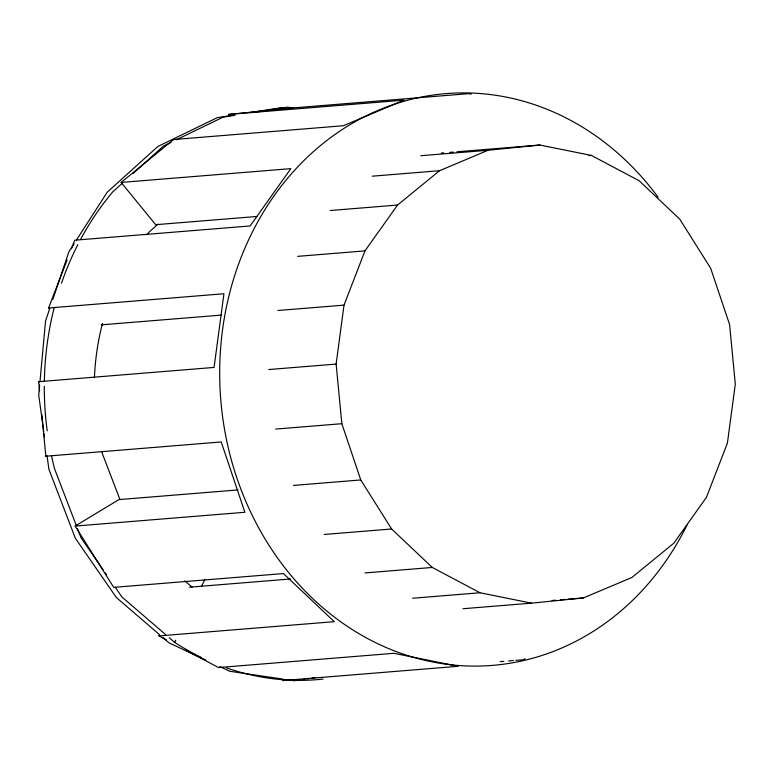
<?xml version="1.0" encoding="UTF-8"?>
<svg xmlns="http://www.w3.org/2000/svg" width="774" height="774" viewBox="0 0 774 774"><rect width="100%" height="100%" fill="white"/><g stroke="black" fill="none" stroke-linecap="round" stroke-linejoin="round"><path stroke-width="1.16" d="M185.537 650.044L218.549 667.546L393.918 653.295L458.314 666.288L282.936 680.549L282.965 679.098L229.859 671.29L219.893 666.637M39.648 385.084L38.729 395.127L43.712 431.418M531.515 603.159L480.006 592.758L432.289 567.458L391.615 528.981L360.771 479.948L341.847 423.697L336.129 364.07L344.014 305.13L364.96 250.882L397.555 205.042L439.555 170.715L488.113 150.253L539.913 145.038L591.423 155.439L639.14 180.739L679.804 219.226L710.658 268.259L729.582 324.5L735.3 384.127L727.415 443.076L706.459 497.314L673.873 543.164L631.874 577.491L583.315 597.954L531.515 603.159L462.968 608.732M52.826 299.383L68.925 251.705L74.101 243.655M39.571 390.822L38.7 381.688L39.958 381.746L45.56 320.92L49.768 308.439L48.559 308.004L67.154 259.851M71.508 248.58L74.749 240.201L250.118 225.95L290.85 168.635L121.141 182.432L155.68 224.702L256.784 216.478M201.066 657.329A286.835 249.276 85.4 0 1 174.701 642.41L175.737 640.253M201.656 586.16L204.781 579.639M166.41 639.904L158.902 635.918L159.55 634.699L116.361 597.518L75.378 538.298L48.897 469.267L47.069 455.905L45.84 456.215L41.873 414.796M76.481 239.959L107.228 192.204L157.867 146.47L217.378 117.619L228.978 115.819L228.678 114.407L260.064 111.253M122.011 183.506L112.878 191.739A286.835 249.276 85.4 0 0 80.612 239.35M133.225 173.376L163.517 146.015L171.035 142.368M157.915 224.16L149.072 232.152A229.462 199.421 85.4 0 0 146.818 234.861M121.141 182.432L173.637 139.533L343.356 125.736L404.047 100.156L228.678 114.407M158.902 635.918L334.271 621.667L283.439 573.563L113.72 587.36L75.155 526.068L118.896 499.607L238.063 489.923M176.414 139.765L223.038 117.164L234.957 115.307M523.06 659.777L525.265 658.848M230.12 115.645L232.413 115.287M249.567 112.617L281.726 107.625L284.068 107.963M257.597 111.795L287.386 107.16L293.269 108.031M295.794 680.636L300.389 679.93M302.692 679.572L304.985 679.214M307.288 678.856L309.581 678.498M311.883 678.14L315.337 677.608M262.463 111.011L293.423 107.896L468.802 93.644L471.143 94.109M282.936 680.549L288.789 679.959L294.642 680.82M441.325 153.049L443.725 152.855M449.733 152.372L453.341 152.081M456.941 151.781L539.913 145.038M420.766 155.719L488.113 150.253M589.014 155.632L591.423 155.439M372.207 176.191L439.555 170.715M330.208 210.518L397.555 205.042M297.622 256.358L364.96 250.882M48.559 308.004L223.928 293.752L214.069 367.427L38.7 381.688M101.288 324.857L221.403 315.095M277.866 310.509L344.014 305.13M268.781 369.546L336.129 364.07M275.699 429.077L341.847 423.697M45.84 456.215L221.219 441.964L244.874 512.272L75.155 526.068M293.423 485.424L360.771 479.948M324.267 534.457L391.615 528.981M189.562 587.185L290.463 578.991M364.941 572.934L432.289 567.458M412.658 598.234L480.006 592.758M552.046 600.489L555.655 600.198M560.473 599.811L565.281 599.415M567.681 599.221L583.315 597.954M500.236 661.635L503.845 661.344M508.644 660.948L513.452 660.561M515.852 660.367L521.86 659.874M205.923 660.106L169.051 642.875L162.714 637.418M184.783 580.848L192.116 587.156M165.617 634.593L122.011 597.054L115.297 587.35M169.254 637.718L174.701 642.41M103.232 569.925L81.038 537.843L77.458 528.507M105.245 572.828L106.589 574.763M119.97 499.569L102.41 453.796A229.462 199.421 85.4 0 1 101.839 451.503M76.268 525.401L54.557 468.812A286.835 249.276 85.4 0 1 51.548 455.963M44.031 433.75L44.505 437.252M686.935 525.198A286.835 249.276 85.4 0 1 322.903 607.793A286.835 249.276 85.4 0 1 285.354 180.981A286.835 249.276 85.4 0 1 658.074 197.167M323.164 679.069A286.835 249.276 85.4 0 1 292.05 680.23M288.489 680.085A286.835 249.276 85.4 0 1 226.55 667.914M47.204 430.857A286.835 249.276 85.4 0 1 44.302 386.255M44.35 381.437A286.835 249.276 85.4 0 1 54.219 307.539M61.485 283.207A286.835 249.276 85.4 0 1 77.797 244.729M94.428 377.751A229.462 199.421 85.4 0 1 102.487 323.426"/></g></svg>
